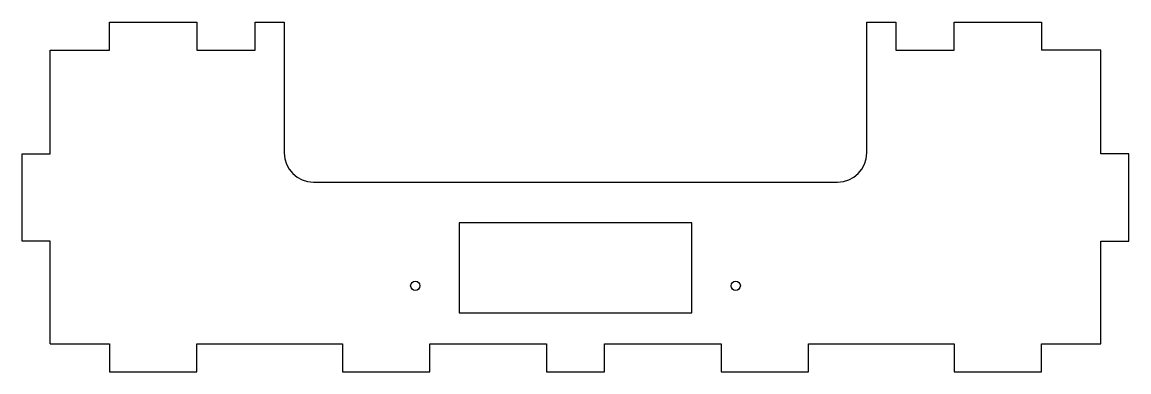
# Model space of a CAD drawing. Header units: millimetres. Extents: x -95 to 95, y -94 to -34.
import ezdxf

# ---------------------------------------------------------------- set-up
doc = ezdxf.new("R2010")
doc.units = ezdxf.units.MM
doc.layers.get('0').update_dxf_attribs({"linetype": 'CONTINUOUS'})

msp = doc.modelspace()

# ---------------------------------------------------------------- linework, layer by layer
for p, q in [((-80, -38.32), (-80, -33.52)), ((-80, -33.52), (-65, -33.52)), ((-65, -33.52), (-65, -38.32)), ((-55, -38.32), (-55, -33.52)), ((-55, -33.52), (-50, -33.52)), ((-50, -33.52), (-50, -38.32)), ((50, -38.32), (50, -33.52)), ((50, -33.52), (55, -33.52)), ((55, -33.52), (55, -38.32)), ((65, -38.32), (65, -33.52)), ((65, -33.52), (80, -33.52)), ((80, -33.52), (80, -38.32)), ((-90.2, -38.32), (-80, -38.32)), ((-90.2, -56.16), (-90.2, -38.32)), ((-65, -38.32), (-55, -38.32)), ((-50, -38.32), (-50, -56)), ((50, -56), (50, -38.32)), ((55, -38.32), (65, -38.32)), ((90.2, -38.32), (80, -38.32)), ((90.2, -56.16), (90.2, -38.32)), ((-95, -71.16), (-95, -56.16)), ((-95, -56.16), (-90.2, -56.16)), ((95, -56.16), (90.2, -56.16)), ((95, -71.16), (95, -56.16)), ((-45, -61), (45, -61)), ((-90.2, -71.16), (-95, -71.16)), ((-90.2, -88.8), (-90.2, -71.16)), ((90.2, -71.16), (95, -71.16)), ((90.2, -88.8), (90.2, -71.16)), ((-90.2, -88.8), (-80, -88.8)), ((-80, -88.8), (-80, -93.6)), ((-65, -88.8), (-40, -88.8)), ((-65, -93.6), (-65, -88.8)), ((-40, -88.8), (-40, -93.6)), ((-25, -93.6), (-25, -88.8)), ((-25, -88.8), (-5, -88.8)), ((-5, -88.8), (-5, -93.6)), ((5, -93.6), (5, -88.8)), ((5, -88.8), (25, -88.8)), ((25, -88.8), (25, -93.6)), ((40, -93.6), (40, -88.8)), ((40, -88.8), (65, -88.8)), ((65, -88.8), (65, -93.6)), ((80, -93.6), (80, -88.8)), ((80, -88.8), (90.2, -88.8)), ((-80, -93.6), (-65, -93.6)), ((-40, -93.6), (-25, -93.6)), ((-5, -93.6), (5, -93.6)), ((25, -93.6), (40, -93.6)), ((65, -93.6), (80, -93.6))]:
    msp.add_line(p, q)
msp.add_lwpolyline([(-15, -83.48), (15, -83.48), (20, -83.48), (20, -78.48), (20, -69), (20, -68), (15, -68), (-15, -68), (-20, -68), (-20, -69), (-20, -78.48), (-20, -83.48)], close=True)
for centre in [(-27.5, -78.8), (27.5, -78.8)]:
    msp.add_circle(centre, 0.8)
for centre, start, end in [((-45, -56), 180, 270), ((45, -56), -90, 0)]:
    msp.add_arc(centre, 5, start, end)

doc.saveas('drawing.dxf')
